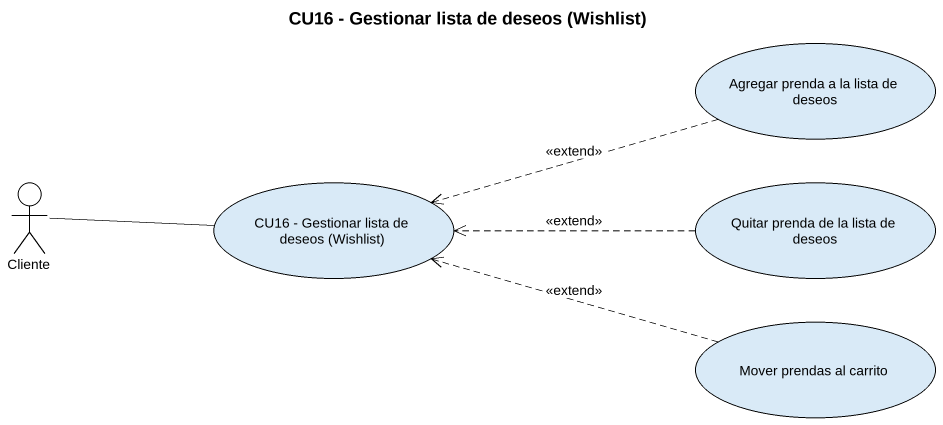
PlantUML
@startuml
title CU16 - Gestionar lista de deseos (Wishlist)
usecase "Agregar prenda a la lista de deseos" as Agregar_prenda_a_la_lista
actor Cliente
usecase "CU16 - Gestionar lista de deseos (Wishlist)" as CU16_Gestionar_lista_de
usecase "Quitar prenda de la lista de deseos" as Quitar_prenda_de_la_lista
usecase "Mover prendas al carrito" as Mover_prendas_al_carrito
Agregar_prenda_a_la_lista .left.> CU16_Gestionar_lista_de : <<extend>>
Cliente -right- CU16_Gestionar_lista_de
Quitar_prenda_de_la_lista .left.> CU16_Gestionar_lista_de : <<extend>>
Mover_prendas_al_carrito .left.> CU16_Gestionar_lista_de : <<extend>>
@enduml
